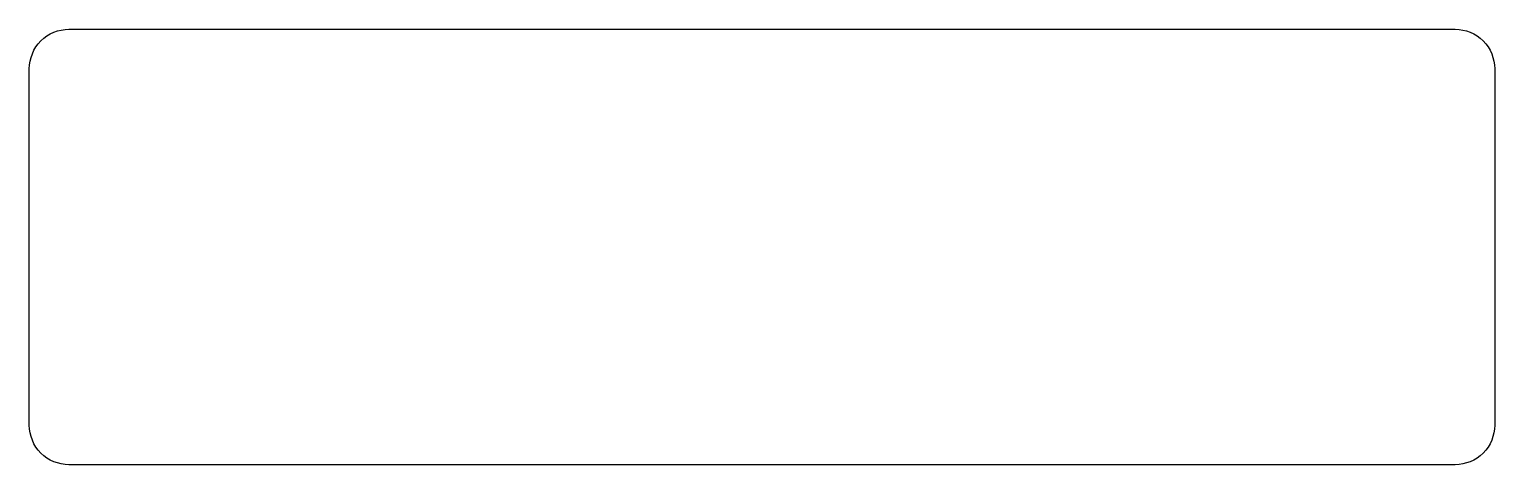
# Model space of a CAD drawing. Header units: millimetres. Extents: x 0.9 to 37.9, y -12.1 to -1.1.
import ezdxf

# ---------------------------------------------------------------- set-up
doc = ezdxf.new("R2010")
doc.units = ezdxf.units.MM
doc.layers.get('0').update_dxf_attribs({"linetype": 'CONTINUOUS'})

msp = doc.modelspace()

# ---------------------------------------------------------------- linework, layer by layer
msp.add_lwpolyline([(36.879, -12.062), (1.879, -12.062, -0.414214), (0.879, -11.062), (0.879, -2.062, -0.414214), (1.879, -1.062), (36.879, -1.062, -0.414214), (37.879, -2.062), (37.879, -11.062, -0.414214)], format="xyb", close=True)

doc.saveas('drawing.dxf')
